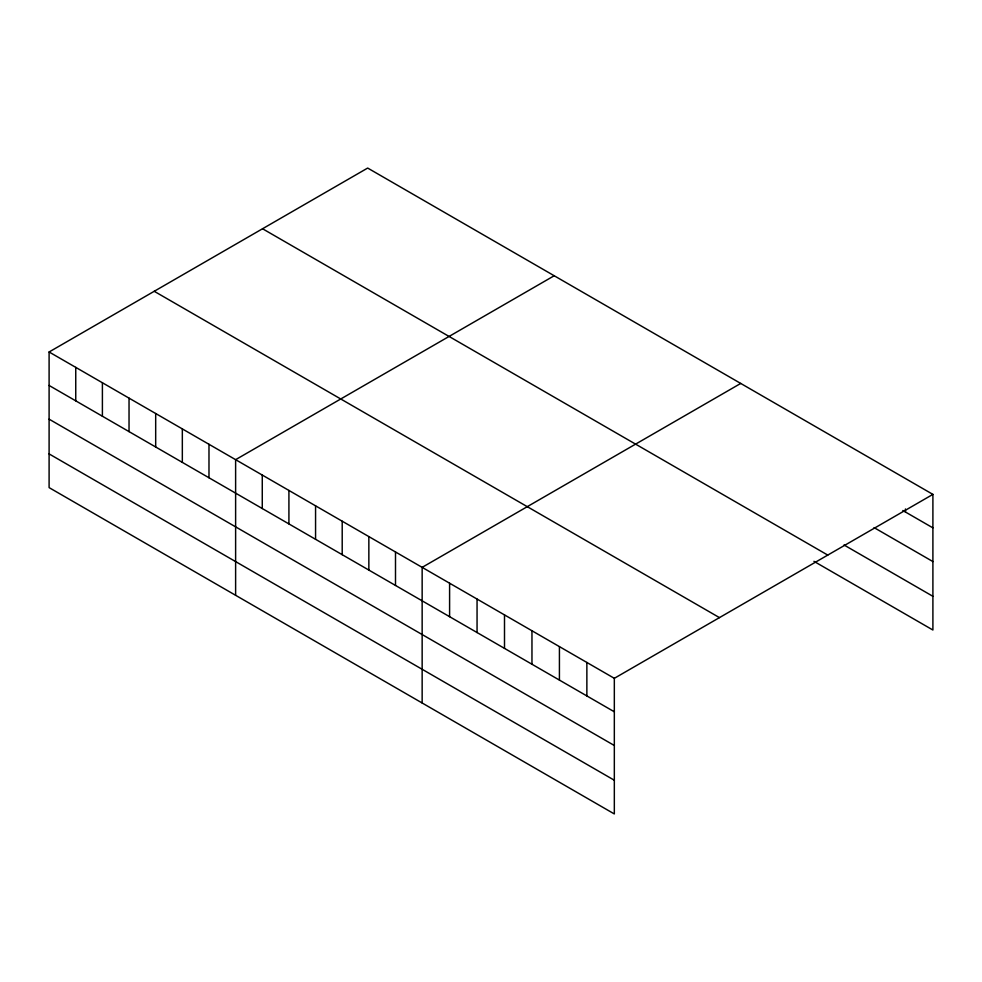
<?xml version="1.0" encoding="UTF-8"?>
<svg xmlns="http://www.w3.org/2000/svg" width="982" height="982" viewBox="0 0 982 982"><rect width="100%" height="100%" fill="white"/><g stroke="black" fill="none" stroke-linecap="round" stroke-linejoin="round"><path stroke-width="1.47" d="M614.327 745.498L614.327 678.317L49.1 351.986L49.1 487.612L614.327 813.943L614.327 745.498L49.1 419.167M813.931 561.323L932.9 630.014L932.9 494.388L367.673 168.057L49.1 351.986M554.204 275.746L235.619 459.674L235.619 595.301M740.723 383.434L422.15 567.363L422.15 702.989M614.327 678.317L932.9 494.388M902.826 510.505L932.9 527.862M874.066 527.604L932.9 561.569M844.004 544.973L932.9 596.307M262.55 228.757L827.765 555.088M154.235 291.298L719.45 617.617M49.1 385.46L614.327 711.79M49.1 453.905L614.327 780.236M905.441 508.971L905.441 512.015M586.868 662.469L586.868 695.943M559.421 646.622L559.421 680.096M531.962 630.763L531.962 664.237M504.502 614.916L504.502 648.39M477.056 599.069L477.056 632.543M449.596 583.222L449.596 616.696M395.5 551.982L395.5 585.456M368.851 536.602L368.851 570.076M342.202 521.209L342.202 554.695M315.566 505.828L315.566 539.302M288.917 490.448L288.917 523.922M262.268 475.067L262.268 508.541M208.982 444.294L208.982 477.768M182.333 428.913L182.333 462.387M155.684 413.532L155.684 447.006M129.035 398.14L129.035 431.614M102.398 382.759L102.398 416.233M75.749 367.378L75.749 400.852"/></g></svg>
